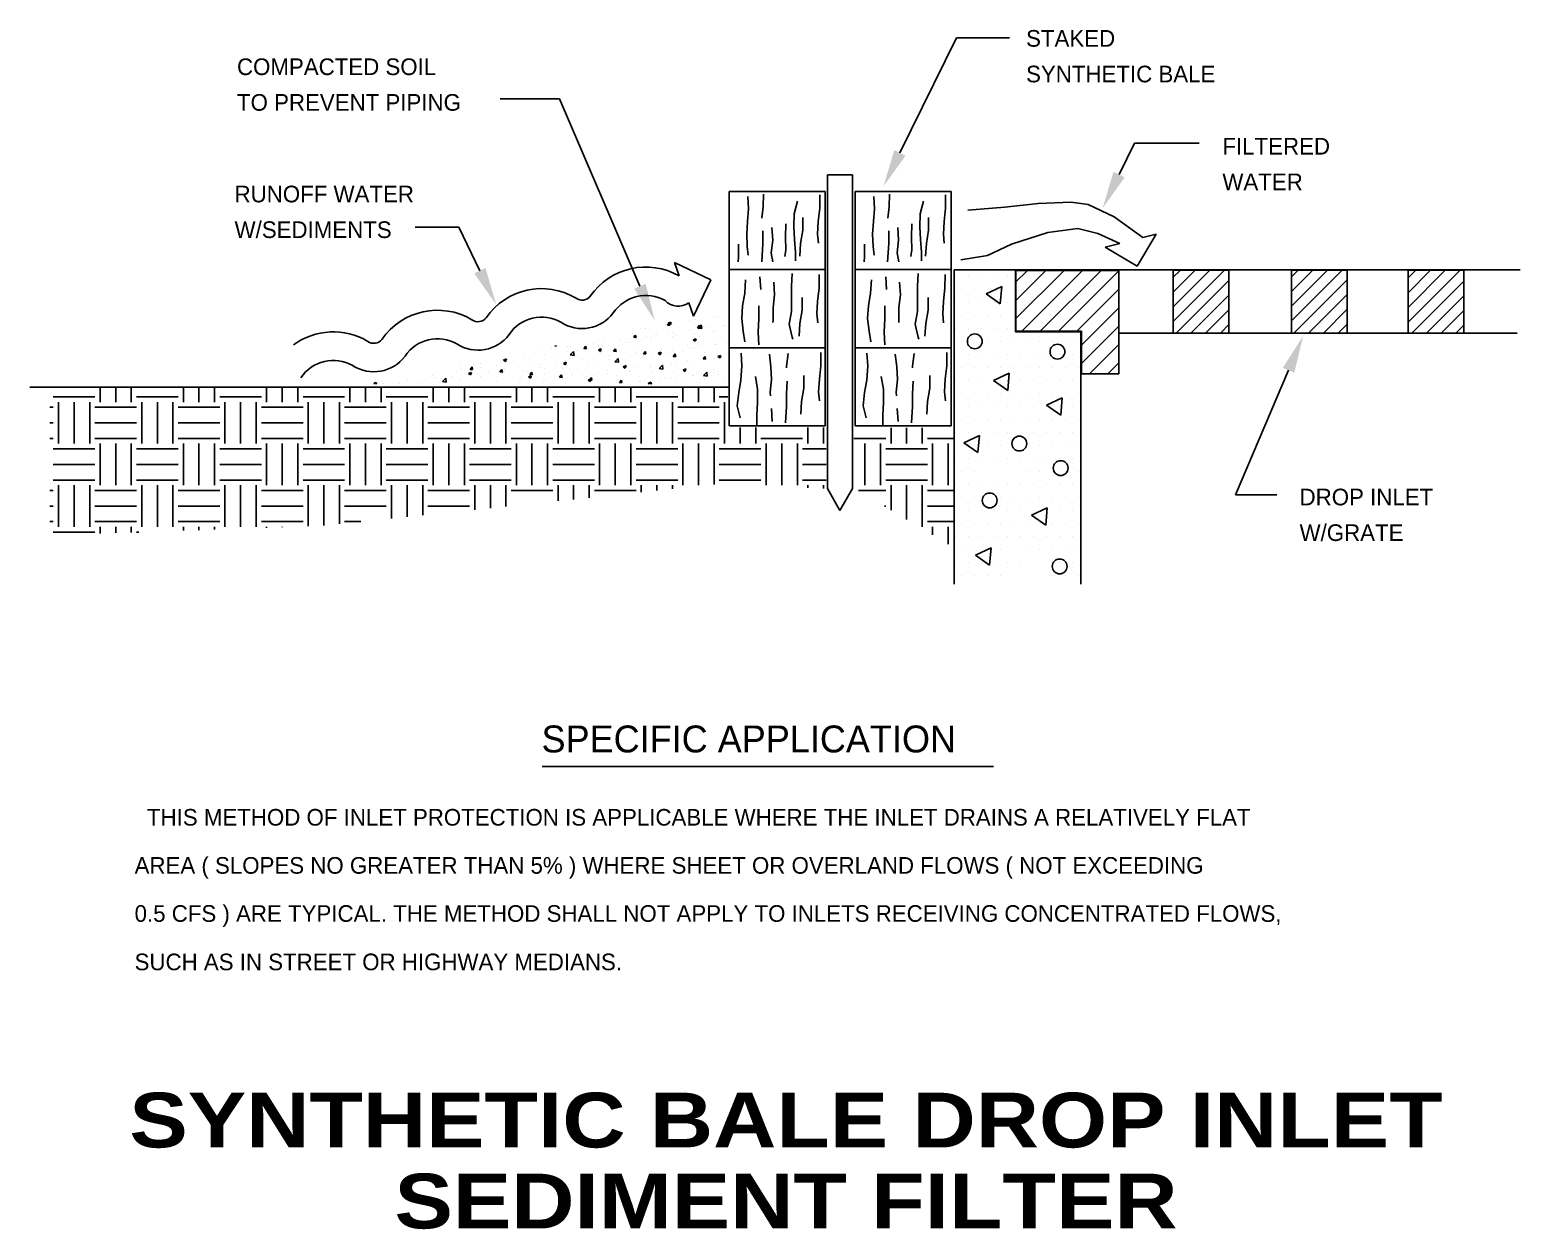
# Paper-space layout 'ESC' of a CAD drawing. Header units: feet, sheet in inches. Extents: x -1.2 to 33.8, y 0.1 to 22.9.
# Drawn here: x 13.531 to 18.43, y 8.695 to 12.639 of the extents above; entities that cross this region are included whole.
import ezdxf
from ezdxf.enums import TextEntityAlignment as Align

# ---------------------------------------------------------------- set-up
doc = ezdxf.new("R2010")
doc.units = ezdxf.units.FT
doc.header["$MEASUREMENT"] = 0
doc.layers.add('TBLK', color=7, linetype='Continuous')
doc.styles.add('LEROY', font='leroy.shx')
doc.styles.add('ROMAND', font='ariblk.ttf')

# ---------------------------------------------------------------- blocks, each defined once
blk = doc.blocks.new('ESC DET')
at = {"layer": 'TBLK'}
for p, q in [((18.0435, 12.7428), (18.2293, 13.1212)), ((18.2293, 13.1212), (18.4037, 13.1212)), ((16.925, 12.9204), (16.7292, 12.9204)), ((17.1892, 12.3045), (16.925, 12.9204)), ((18.7641, 12.6717), (18.815, 12.7752)), ((18.815, 12.7752), (19.0276, 12.7752)), ((17.8054, 12.6708), (17.8875, 12.6708)), ((17.8054, 11.6396), (17.8054, 12.6708)), ((17.8875, 12.6708), (17.8875, 11.6396)), ((17.7981, 12.6156), (17.4825, 12.6156)), ((17.4825, 12.6156), (17.4825, 11.8459)), ((17.5442, 12.6001), (17.5461, 12.5586)), ((17.5949, 12.6075), (17.5941, 12.5661)), ((17.7801, 12.6054), (17.7799, 12.5612)), ((17.7981, 11.8459), (17.7981, 12.6156)), ((18.2119, 12.6156), (17.8964, 12.6156)), ((17.8964, 12.6156), (17.8964, 11.8459)), ((17.958, 12.6001), (17.96, 12.5586)), ((18.0088, 12.6075), (18.0079, 12.5661)), ((18.1939, 12.6054), (18.1938, 12.5612)), ((18.2119, 11.8459), (18.2119, 12.6156)), ((17.5461, 12.5586), (17.5423, 12.5174)), ((17.5941, 12.5661), (17.5902, 12.5279)), ((17.6961, 12.5424), (17.695, 12.4997)), ((17.7074, 12.5846), (17.6961, 12.5424)), ((17.7799, 12.5612), (17.7749, 12.5173)), ((17.96, 12.5586), (17.9562, 12.5174)), ((18.0079, 12.5661), (18.0041, 12.5279)), ((18.1099, 12.5424), (18.1088, 12.4997)), ((18.1212, 12.5846), (18.1099, 12.5424)), ((18.1938, 12.5612), (18.1887, 12.5173)), ((18.2673, 12.5541), (18.3881, 12.5643)), ((18.3881, 12.5643), (18.4978, 12.5761)), ((18.4978, 12.5761), (18.6066, 12.5812)), ((18.6066, 12.5812), (18.6623, 12.5731)), ((18.6623, 12.5731), (18.7474, 12.5329)), ((16.5939, 12.4992), (16.4504, 12.4992)), ((16.6629, 12.3556), (16.5939, 12.4992)), ((17.5423, 12.5174), (17.5399, 12.4762)), ((17.6229, 12.4975), (17.6254, 12.4557)), ((17.6691, 12.5099), (17.6679, 12.4657)), ((17.695, 12.4997), (17.697, 12.4581)), ((17.7242, 12.5301), (17.7242, 12.4884)), ((17.7749, 12.5173), (17.7724, 12.4758)), ((17.9562, 12.5174), (17.9537, 12.4762)), ((18.0368, 12.4975), (18.0392, 12.4557)), ((18.083, 12.5099), (18.0818, 12.4657)), ((18.1088, 12.4997), (18.1108, 12.4581)), ((18.138, 12.5301), (18.138, 12.4884)), ((18.1887, 12.5173), (18.1863, 12.4758)), ((18.6281, 12.4947), (18.5295, 12.4813)), ((18.6939, 12.4782), (18.6281, 12.4947)), ((18.7474, 12.5329), (18.8421, 12.4644)), ((17.5399, 12.4762), (17.5419, 12.4347)), ((17.5928, 12.4453), (17.5892, 12.3842)), ((17.5928, 12.4871), (17.5928, 12.4453)), ((17.6254, 12.4557), (17.6205, 12.4143)), ((17.6679, 12.4657), (17.6685, 12.4243)), ((17.697, 12.4581), (17.7005, 12.4165)), ((17.7167, 12.4447), (17.7142, 12.4031)), ((17.7242, 12.4884), (17.7167, 12.4447)), ((17.7724, 12.4758), (17.7756, 12.4462)), ((17.9537, 12.4762), (17.9557, 12.4347)), ((18.0067, 12.4453), (18.0031, 12.3842)), ((18.0067, 12.4871), (18.0067, 12.4453)), ((18.0392, 12.4557), (18.0343, 12.4143)), ((18.0818, 12.4657), (18.0824, 12.4243)), ((18.1108, 12.4581), (18.1144, 12.4165)), ((18.1305, 12.4447), (18.1281, 12.4031)), ((18.138, 12.4884), (18.1305, 12.4447)), ((18.1863, 12.4758), (18.1895, 12.4462)), ((18.5295, 12.4813), (18.4103, 12.4431)), ((18.7669, 12.4453), (18.6939, 12.4782)), ((18.7184, 12.4329), (18.7669, 12.4453)), ((18.8855, 12.4754), (18.8231, 12.3706)), ((18.8421, 12.4644), (18.8855, 12.4754)), ((17.5132, 12.401), (17.5123, 12.3848)), ((17.5128, 12.4424), (17.5132, 12.401)), ((17.5419, 12.4347), (17.5446, 12.4064)), ((17.6205, 12.4143), (17.6261, 12.3845)), ((17.6685, 12.4243), (17.6656, 12.4024)), ((17.7005, 12.4165), (17.7003, 12.3885)), ((17.9271, 12.401), (17.9261, 12.3848)), ((17.9267, 12.4424), (17.9271, 12.401)), ((17.9557, 12.4347), (17.9584, 12.4064)), ((18.0343, 12.4143), (18.04, 12.3845)), ((18.0824, 12.4243), (18.0795, 12.4024)), ((18.1144, 12.4165), (18.1141, 12.3885)), ((18.331, 12.406), (18.2435, 12.391)), ((18.4103, 12.4431), (18.331, 12.406)), ((18.8231, 12.3706), (18.7184, 12.4329)), ((17.3028, 12.3824), (17.3183, 12.3382)), ((17.4221, 12.3251), (17.3028, 12.3824)), ((17.7981, 12.359), (17.4825, 12.359)), ((17.6895, 12.3463), (17.6871, 12.3046)), ((18.2119, 12.359), (17.8964, 12.359)), ((18.1034, 12.3463), (18.1009, 12.3046)), ((18.2214, 12.3579), (20.0825, 12.3579)), ((18.2214, 11.3253), (18.2214, 12.3579)), ((18.4229, 12.3167), (18.4628, 12.3566)), ((18.4233, 12.1542), (18.4233, 12.3579)), ((18.4234, 12.2568), (18.5232, 12.3566)), ((18.424, 12.1968), (18.5837, 12.3566)), ((18.4244, 12.1562), (18.4244, 12.3566)), ((18.4244, 12.3566), (18.7635, 12.3566)), ((18.4438, 12.1562), (18.6442, 12.3566)), ((18.5042, 12.1562), (18.7047, 12.3566)), ((18.5647, 12.1562), (18.7635, 12.355)), ((18.7635, 12.3566), (18.7635, 12.0166)), ((18.9419, 12.3339), (18.9655, 12.3575)), ((18.9419, 12.2855), (19.0139, 12.3575)), ((18.9419, 12.2371), (19.0623, 12.3575)), ((18.9419, 12.1887), (19.1106, 12.3575)), ((18.9419, 12.3575), (19.1253, 12.3575)), ((18.9419, 12.1502), (18.9419, 12.3575)), ((19.1253, 12.3575), (19.1253, 12.1502)), ((19.3306, 12.3355), (19.3525, 12.3575)), ((19.3306, 12.2872), (19.4009, 12.3575)), ((19.3306, 12.2388), (19.4493, 12.3575)), ((19.3306, 12.1904), (19.4977, 12.3575)), ((19.3306, 12.3575), (19.514, 12.3575)), ((19.3306, 12.1502), (19.3306, 12.3575)), ((19.514, 12.3575), (19.514, 12.1502)), ((19.7138, 12.1866), (19.8847, 12.3575)), ((19.7138, 12.2349), (19.8363, 12.3575)), ((19.7138, 12.2833), (19.7879, 12.3575)), ((19.7138, 12.3317), (19.7395, 12.3575)), ((19.7138, 12.3575), (19.8972, 12.3575)), ((19.7138, 12.1502), (19.7138, 12.3575)), ((19.8972, 12.3575), (19.8972, 12.1502)), ((17.3648, 12.2058), (17.4221, 12.3251)), ((17.536, 12.3258), (17.5334, 12.2817)), ((17.5835, 12.3351), (17.586, 12.2933)), ((17.6288, 12.3178), (17.6313, 12.276)), ((17.6871, 12.3046), (17.6871, 12.2212)), ((17.7778, 12.2987), (17.7728, 12.2548)), ((17.778, 12.3429), (17.7778, 12.2987)), ((17.9499, 12.3258), (17.9473, 12.2817)), ((17.9973, 12.3351), (17.9998, 12.2933)), ((18.0427, 12.3178), (18.0451, 12.276)), ((18.1009, 12.3046), (18.1009, 12.2212)), ((18.1917, 12.2987), (18.1866, 12.2548)), ((18.1918, 12.3429), (18.1917, 12.2987)), ((18.2251, 12.3374), (18.2251, 12.3374)), ((18.2679, 12.3374), (18.2679, 12.3374)), ((18.3106, 12.3374), (18.3106, 12.3374)), ((18.3783, 12.3033), (18.3267, 12.2791)), ((18.3534, 12.3374), (18.3534, 12.3374)), ((18.3734, 12.2465), (18.3783, 12.3033)), ((18.3962, 12.3374), (18.3962, 12.3374)), ((18.9517, 12.1502), (19.1253, 12.3237)), ((19.3388, 12.1502), (19.514, 12.3254)), ((19.7258, 12.1502), (19.8972, 12.3216)), ((17.3493, 12.2499), (17.3648, 12.2058)), ((17.5334, 12.2817), (17.5261, 12.2405)), ((17.6313, 12.276), (17.6264, 12.2346)), ((17.7221, 12.2676), (17.7221, 12.2259)), ((17.7728, 12.2548), (17.7703, 12.2133)), ((17.9473, 12.2817), (17.9399, 12.2405)), ((18.0451, 12.276), (18.0402, 12.2346)), ((18.1359, 12.2676), (18.1359, 12.2259)), ((18.1866, 12.2548), (18.1842, 12.2133)), ((18.2251, 12.2519), (18.2251, 12.2519)), ((18.2465, 12.2947), (18.2465, 12.2947)), ((18.2679, 12.2519), (18.2679, 12.2519)), ((18.2893, 12.2947), (18.2893, 12.2947)), ((18.3106, 12.2519), (18.3106, 12.2519)), ((18.3267, 12.2791), (18.3734, 12.2465)), ((18.332, 12.2947), (18.332, 12.2947)), ((18.3534, 12.2519), (18.3534, 12.2519)), ((18.3748, 12.2947), (18.3748, 12.2947)), ((18.3962, 12.2519), (18.3962, 12.2519)), ((18.4175, 12.2947), (18.4175, 12.2947)), ((18.6252, 12.1562), (18.7635, 12.2945)), ((19.0001, 12.1502), (19.1253, 12.2754)), ((19.3871, 12.1502), (19.514, 12.277)), ((19.7742, 12.1502), (19.8972, 12.2732)), ((17.431, 12.2054), (17.431, 12.2054)), ((17.4406, 12.2031), (17.4406, 12.2031)), ((17.5261, 12.2405), (17.5237, 12.1989)), ((17.5237, 12.1989), (17.5286, 12.1568)), ((17.5802, 12.2398), (17.5802, 12.1979)), ((17.6264, 12.2346), (17.6264, 12.1929)), ((17.6871, 12.2212), (17.6797, 12.1798)), ((17.7221, 12.2259), (17.7146, 12.1822)), ((17.7703, 12.2133), (17.7735, 12.1837)), ((17.9399, 12.2405), (17.9375, 12.1989)), ((17.9375, 12.1989), (17.9424, 12.1568)), ((17.994, 12.2398), (17.994, 12.1979)), ((18.0402, 12.2346), (18.0402, 12.1929)), ((18.1009, 12.2212), (18.0936, 12.1798)), ((18.1359, 12.2259), (18.1284, 12.1822)), ((18.1842, 12.2133), (18.1873, 12.1837)), ((18.2465, 12.2091), (18.2465, 12.2091)), ((18.2893, 12.2091), (18.2893, 12.2091)), ((18.332, 12.2091), (18.332, 12.2091)), ((18.3748, 12.2091), (18.3748, 12.2091)), ((18.4175, 12.2091), (18.4175, 12.2091)), ((18.64, 12.1105), (18.7635, 12.234)), ((19.0485, 12.1502), (19.1253, 12.227)), ((19.4355, 12.1502), (19.514, 12.2286)), ((19.8225, 12.1502), (19.8972, 12.2248)), ((17.1643, 12.1497), (17.1643, 12.1497)), ((17.1916, 12.1644), (17.1916, 12.1644)), ((17.2085, 12.165), (17.2085, 12.165)), ((17.2714, 12.1781), (17.2714, 12.1781)), ((17.2796, 12.1768), (17.2862, 12.1847)), ((17.2796, 12.1768), (17.2878, 12.1761)), ((17.2815, 12.1619), (17.2815, 12.1619)), ((17.2822, 12.1832), (17.2898, 12.1862)), ((17.2822, 12.1832), (17.289, 12.1786)), ((17.2878, 12.1761), (17.2862, 12.1847)), ((17.289, 12.1786), (17.2917, 12.1865)), ((17.2962, 12.1517), (17.2962, 12.1517)), ((17.2993, 12.1832), (17.2993, 12.1832)), ((17.3512, 12.1917), (17.3512, 12.1917)), ((17.3546, 12.1588), (17.3546, 12.1588)), ((17.3704, 12.1935), (17.3704, 12.1935)), ((17.3778, 12.1682), (17.3844, 12.1761)), ((17.3778, 12.1682), (17.386, 12.1675)), ((17.3802, 12.167), (17.3908, 12.1781)), ((17.3802, 12.167), (17.3924, 12.1651)), ((17.3826, 12.1631), (17.3826, 12.1631)), ((17.3839, 12.1617), (17.3839, 12.1617)), ((17.386, 12.1675), (17.3844, 12.1761)), ((17.3924, 12.1651), (17.3908, 12.1781)), ((17.4169, 12.1676), (17.4169, 12.1676)), ((17.4276, 12.1557), (17.4276, 12.1557)), ((17.439, 12.1575), (17.439, 12.1575)), ((17.4637, 12.1754), (17.4637, 12.1754)), ((17.4687, 12.1745), (17.4687, 12.1745)), ((17.5286, 12.1568), (17.5339, 12.1221)), ((17.5802, 12.1979), (17.5776, 12.1539)), ((17.5776, 12.1539), (17.58, 12.1121)), ((17.6264, 12.1929), (17.626, 12.1855)), ((17.6797, 12.1798), (17.6896, 12.1375)), ((17.7146, 12.1822), (17.7121, 12.1406)), ((17.9424, 12.1568), (17.9477, 12.1221)), ((17.994, 12.1979), (17.9914, 12.1539)), ((17.9914, 12.1539), (17.9939, 12.1121)), ((18.0402, 12.1929), (18.0398, 12.1855)), ((18.0936, 12.1798), (18.1034, 12.1375)), ((18.1284, 12.1822), (18.126, 12.1406)), ((18.2251, 12.1664), (18.2251, 12.1664)), ((18.2679, 12.1664), (18.2679, 12.1664)), ((18.3106, 12.1664), (18.3106, 12.1664)), ((18.3534, 12.1664), (18.3534, 12.1664)), ((18.3962, 12.1664), (18.3962, 12.1664)), ((18.4233, 12.1542), (18.6386, 12.1542)), ((18.64, 12.1562), (18.4244, 12.1562)), ((18.6386, 12.1542), (18.6386, 11.3253)), ((18.64, 12.05), (18.7635, 12.1735)), ((18.64, 12.0166), (18.64, 12.1562)), ((18.7636, 12.15), (20.0728, 12.15)), ((19.1253, 12.1502), (18.9419, 12.1502)), ((19.0969, 12.1502), (19.1253, 12.1786)), ((19.514, 12.1502), (19.3306, 12.1502)), ((19.4839, 12.1502), (19.514, 12.1802)), ((19.8972, 12.1502), (19.7138, 12.1502)), ((19.8709, 12.1502), (19.8972, 12.1764)), ((16.909, 12.108), (16.9142, 12.1075)), ((16.9142, 12.1075), (16.914, 12.109)), ((16.9512, 12.1063), (16.9512, 12.1063)), ((16.9621, 12.1047), (16.9621, 12.1047)), ((17.0042, 12.0997), (17.0108, 12.1075)), ((17.0124, 12.099), (17.0108, 12.1075)), ((17.0352, 12.1016), (17.0352, 12.1016)), ((17.0377, 12.1177), (17.0377, 12.1177)), ((17.0648, 12.1069), (17.0648, 12.1069)), ((17.0719, 12.1222), (17.0719, 12.1222)), ((17.0872, 12.109), (17.0872, 12.109)), ((17.1237, 12.129), (17.1237, 12.129)), ((17.1446, 12.1206), (17.1446, 12.1206)), ((17.1583, 12.1193), (17.1583, 12.1193)), ((17.1673, 12.1391), (17.1768, 12.1428)), ((17.1673, 12.1391), (17.1741, 12.1345)), ((17.1741, 12.1345), (17.1768, 12.1428)), ((17.2102, 12.1404), (17.2102, 12.1404)), ((17.2244, 12.1343), (17.2244, 12.1343)), ((17.2285, 12.1289), (17.2285, 12.1289)), ((17.2373, 12.1466), (17.2373, 12.1466)), ((17.2444, 12.1449), (17.2444, 12.1449)), ((17.2976, 12.1377), (17.2976, 12.1377)), ((17.3041, 12.148), (17.3041, 12.148)), ((17.3104, 12.1435), (17.3104, 12.1435)), ((17.3467, 12.1092), (17.3467, 12.1092)), ((17.3639, 12.1281), (17.3735, 12.1318)), ((17.3639, 12.1281), (17.3707, 12.1236)), ((17.367, 12.1024), (17.367, 12.1024)), ((17.3687, 12.1479), (17.3687, 12.1479)), ((17.3707, 12.1236), (17.3735, 12.1318)), ((17.3809, 12.1137), (17.3809, 12.1137)), ((17.3834, 12.1404), (17.3834, 12.1404)), ((17.4327, 12.1205), (17.4327, 12.1205)), ((17.4362, 12.1138), (17.4362, 12.1138)), ((17.4373, 12.112), (17.4373, 12.112)), ((17.4564, 12.1374), (17.4564, 12.1374)), ((17.7981, 12.1024), (17.4825, 12.1024)), ((17.6896, 12.1375), (17.6916, 12.1301)), ((18.2119, 12.1024), (17.8964, 12.1024)), ((18.1034, 12.1375), (18.1054, 12.1301)), ((18.2465, 12.1236), (18.2465, 12.1236)), ((18.2893, 12.1236), (18.2893, 12.1236)), ((18.332, 12.1236), (18.332, 12.1236)), ((18.3748, 12.1236), (18.3748, 12.1236)), ((18.4175, 12.1236), (18.4175, 12.1236)), ((18.4603, 12.1236), (18.4603, 12.1236)), ((18.5031, 12.1236), (18.5031, 12.1236)), ((18.5458, 12.1236), (18.5458, 12.1236)), ((18.5886, 12.1236), (18.5886, 12.1236)), ((18.6313, 12.1236), (18.6313, 12.1236)), ((18.667, 12.0166), (18.7635, 12.1131)), ((16.6663, 12.0517), (16.6663, 12.0517)), ((16.7374, 12.062), (16.7374, 12.062)), ((16.7407, 12.0618), (16.7503, 12.0655)), ((16.7407, 12.0618), (16.7475, 12.0572)), ((16.7456, 12.0521), (16.7456, 12.0521)), ((16.7475, 12.0572), (16.7503, 12.0655)), ((16.8076, 12.0716), (16.8076, 12.0716)), ((16.8254, 12.0658), (16.8254, 12.0658)), ((16.8652, 12.095), (16.8652, 12.095)), ((16.8768, 12.0803), (16.8768, 12.0803)), ((16.8994, 12.0995), (16.8994, 12.0995)), ((16.9052, 12.0795), (16.9052, 12.0795)), ((16.9152, 12.0524), (16.9152, 12.0524)), ((16.9373, 12.0508), (16.9469, 12.0545)), ((16.9441, 12.0462), (16.9469, 12.0545)), ((16.9478, 12.0906), (16.9478, 12.0906)), ((16.9602, 12.079), (16.9709, 12.0901)), ((16.9602, 12.079), (16.9724, 12.0771)), ((16.9724, 12.0771), (16.9709, 12.0901)), ((16.985, 12.0932), (16.985, 12.0932)), ((17.0017, 12.0637), (17.0017, 12.0637)), ((17.0042, 12.0997), (17.0124, 12.099)), ((17.0164, 12.0547), (17.0164, 12.0547)), ((17.0181, 12.1002), (17.0181, 12.1002)), ((17.0359, 12.0682), (17.0359, 12.0682)), ((17.0523, 12.095), (17.0619, 12.0987)), ((17.0523, 12.095), (17.0591, 12.0904)), ((17.0591, 12.0904), (17.0619, 12.0987)), ((17.0855, 12.0635), (17.0855, 12.0635)), ((17.0877, 12.0751), (17.0877, 12.0751)), ((17.1023, 12.0911), (17.1089, 12.0989)), ((17.1023, 12.0911), (17.1105, 12.0904)), ((17.1063, 12.0563), (17.1169, 12.0674)), ((17.1063, 12.0563), (17.1184, 12.0544)), ((17.1082, 12.0985), (17.1082, 12.0985)), ((17.1105, 12.0904), (17.1089, 12.0989)), ((17.1184, 12.0544), (17.1169, 12.0674)), ((17.117, 12.059), (17.117, 12.059)), ((17.1566, 12.0737), (17.1566, 12.0737)), ((17.1742, 12.0864), (17.1742, 12.0864)), ((17.1812, 12.0954), (17.1812, 12.0954)), ((17.1968, 12.0727), (17.1968, 12.0727)), ((17.2005, 12.0825), (17.2071, 12.0904)), ((17.2005, 12.0825), (17.2087, 12.0818)), ((17.2087, 12.0818), (17.2071, 12.0904)), ((17.2084, 12.091), (17.2084, 12.091)), ((17.2269, 12.0833), (17.2269, 12.0833)), ((17.2489, 12.084), (17.2585, 12.0877)), ((17.2489, 12.084), (17.2557, 12.0794)), ((17.2543, 12.0924), (17.2543, 12.0924)), ((17.2557, 12.0794), (17.2585, 12.0877)), ((17.2602, 12.0978), (17.2602, 12.0978)), ((17.2766, 12.0864), (17.2766, 12.0864)), ((17.296, 12.0921), (17.296, 12.0921)), ((17.2986, 12.0739), (17.3052, 12.0818)), ((17.2986, 12.0739), (17.3068, 12.0732)), ((17.3068, 12.0732), (17.3052, 12.0818)), ((17.3107, 12.0552), (17.3107, 12.0552)), ((17.3273, 12.0893), (17.3273, 12.0893)), ((17.3449, 12.0597), (17.3449, 12.0597)), ((17.3564, 12.1001), (17.3564, 12.1001)), ((17.3654, 12.0568), (17.3654, 12.0568)), ((17.3967, 12.0665), (17.3967, 12.0665)), ((17.3968, 12.0653), (17.4034, 12.0732)), ((17.3968, 12.0653), (17.405, 12.0646)), ((17.4004, 12.0862), (17.4004, 12.0862)), ((17.405, 12.0646), (17.4034, 12.0732)), ((17.4356, 12.0664), (17.4356, 12.0664)), ((17.4456, 12.0731), (17.4552, 12.0767)), ((17.4456, 12.0731), (17.4524, 12.0685)), ((17.4524, 12.0685), (17.4552, 12.0767)), ((17.4734, 12.0831), (17.4734, 12.0831)), ((17.5214, 12.0846), (17.5238, 12.0426)), ((17.6144, 12.0815), (17.6194, 12.0395)), ((17.676, 12.0828), (17.6711, 12.0414)), ((17.784, 12.0865), (17.7839, 12.0423)), ((17.9352, 12.0846), (17.9376, 12.0426)), ((18.0283, 12.0815), (18.0332, 12.0395)), ((18.0899, 12.0828), (18.085, 12.0414)), ((18.1979, 12.0865), (18.1977, 12.0423)), ((18.2251, 12.0809), (18.2251, 12.0809)), ((18.2679, 12.0809), (18.2679, 12.0809)), ((18.3106, 12.0809), (18.3106, 12.0809)), ((18.3534, 12.0809), (18.3534, 12.0809)), ((18.3962, 12.0809), (18.3962, 12.0809)), ((18.4389, 12.0809), (18.4389, 12.0809)), ((18.4817, 12.0809), (18.4817, 12.0809)), ((18.5244, 12.0809), (18.5244, 12.0809)), ((18.5672, 12.0809), (18.5672, 12.0809)), ((18.61, 12.0809), (18.61, 12.0809)), ((18.7275, 12.0166), (18.7635, 12.0526)), ((16.5062, 12.011), (16.5062, 12.011)), ((16.5703, 12.0069), (16.5703, 12.0069)), ((16.586, 12.0247), (16.586, 12.0247)), ((16.5972, 12.0429), (16.5972, 12.0429)), ((16.5991, 12.0318), (16.5991, 12.0318)), ((16.6257, 12.0177), (16.6353, 12.0213)), ((16.6257, 12.0177), (16.6325, 12.0131)), ((16.6306, 12.0311), (16.6372, 12.039)), ((16.6306, 12.0311), (16.6388, 12.0304)), ((16.6325, 12.0131), (16.6353, 12.0213)), ((16.6388, 12.0304), (16.6372, 12.039)), ((16.6433, 12.0471), (16.6433, 12.0471)), ((16.6567, 12.0183), (16.6567, 12.0183)), ((16.6647, 12.0061), (16.6647, 12.0061)), ((16.6658, 12.0384), (16.6658, 12.0384)), ((16.6721, 12.0287), (16.6721, 12.0287)), ((16.6909, 12.0228), (16.6909, 12.0228)), ((16.7163, 12.044), (16.7163, 12.044)), ((16.7287, 12.0225), (16.7353, 12.0304)), ((16.7287, 12.0225), (16.7369, 12.0218)), ((16.7369, 12.0218), (16.7353, 12.0304)), ((16.7357, 12.0164), (16.7357, 12.0164)), ((16.7428, 12.0296), (16.7428, 12.0296)), ((16.7452, 12.0257), (16.7452, 12.0257)), ((16.7894, 12.041), (16.7894, 12.041)), ((16.7978, 12.0042), (16.7978, 12.0042)), ((16.806, 12.026), (16.806, 12.026)), ((16.8182, 12.0226), (16.8182, 12.0226)), ((16.8224, 12.0067), (16.8319, 12.0104)), ((16.8224, 12.0067), (16.8292, 12.0021)), ((16.8269, 12.0139), (16.8335, 12.0218)), ((16.8269, 12.0139), (16.8351, 12.0132)), ((16.8292, 12.041), (16.8292, 12.041)), ((16.8292, 12.0021), (16.8319, 12.0104)), ((16.8351, 12.0132), (16.8335, 12.0218)), ((16.8624, 12.0379), (16.8624, 12.0379)), ((16.8634, 12.0455), (16.8634, 12.0455)), ((16.8751, 12.0348), (16.8751, 12.0348)), ((16.8776, 12.0179), (16.8776, 12.0179)), ((16.8913, 12.0195), (16.8913, 12.0195)), ((16.925, 12.0053), (16.9316, 12.0132)), ((16.925, 12.0053), (16.9332, 12.0046)), ((16.9332, 12.0046), (16.9316, 12.0132)), ((16.9355, 12.0348), (16.9355, 12.0348)), ((16.9373, 12.0508), (16.9441, 12.0463)), ((16.9462, 12.0451), (16.9462, 12.0451)), ((16.9574, 12.0316), (16.9574, 12.0316)), ((16.9643, 12.0164), (16.9643, 12.0164)), ((16.9657, 12.0098), (16.9657, 12.0098)), ((16.9999, 12.0143), (16.9999, 12.0143)), ((17.0085, 12.0317), (17.0085, 12.0317)), ((17.0148, 12.0091), (17.0148, 12.0091)), ((17.0232, 11.9967), (17.0298, 12.0046)), ((17.0314, 11.996), (17.0298, 12.0046)), ((17.0372, 12.0453), (17.0372, 12.0453)), ((17.0374, 12.0133), (17.0374, 12.0133)), ((17.0517, 12.0211), (17.0517, 12.0211)), ((17.0816, 12.0286), (17.0816, 12.0286)), ((17.0839, 12.0179), (17.0839, 12.0179)), ((17.1104, 12.0102), (17.1104, 12.0102)), ((17.134, 12.0399), (17.1435, 12.0436)), ((17.134, 12.0399), (17.1408, 12.0353)), ((17.1382, 12.0325), (17.1382, 12.0325)), ((17.1408, 12.0353), (17.1436, 12.0436)), ((17.1546, 12.0255), (17.1546, 12.0255)), ((17.1549, 12.0282), (17.1549, 12.0282)), ((17.1724, 12.037), (17.1724, 12.037)), ((17.1834, 12.0071), (17.1834, 12.0071)), ((17.2242, 12.0438), (17.2242, 12.0438)), ((17.2252, 12.0378), (17.2252, 12.0378)), ((17.2276, 12.0224), (17.2276, 12.0224)), ((17.2523, 12.0337), (17.263, 12.0448)), ((17.2523, 12.0337), (17.2645, 12.0318)), ((17.2565, 12.0041), (17.2565, 12.0041)), ((17.2645, 12.0318), (17.263, 12.0448)), ((17.271, 12.0048), (17.271, 12.0048)), ((17.2943, 12.0466), (17.2943, 12.0466)), ((17.3007, 12.0194), (17.3007, 12.0194)), ((17.3089, 12.0057), (17.3089, 12.0057)), ((17.3306, 12.0289), (17.3402, 12.0326)), ((17.3306, 12.0289), (17.3374, 12.0243)), ((17.3374, 12.0243), (17.3402, 12.0326)), ((17.3508, 12.0185), (17.3508, 12.0185)), ((17.3607, 12.0125), (17.3607, 12.0125)), ((17.3637, 12.0113), (17.3637, 12.0113)), ((17.3737, 12.0163), (17.3737, 12.0163)), ((17.3983, 12.011), (17.409, 12.0221)), ((17.3983, 12.011), (17.4105, 12.0091)), ((17.4105, 12.0091), (17.409, 12.0221)), ((17.4306, 12.0322), (17.4306, 12.0322)), ((17.434, 12.0209), (17.434, 12.0209)), ((17.4468, 12.0132), (17.4468, 12.0132)), ((17.4472, 12.0239), (17.4472, 12.0239)), ((17.5238, 12.0426), (17.5211, 11.9961)), ((17.5685, 12.0081), (17.5759, 11.966)), ((17.6194, 12.0395), (17.6218, 11.9977)), ((17.6711, 12.0414), (17.6708, 12.0365)), ((17.7281, 12.0112), (17.7281, 11.9696)), ((17.7839, 12.0423), (17.7788, 11.9985)), ((17.9376, 12.0426), (17.9349, 11.9961)), ((17.9823, 12.0081), (17.9897, 11.966)), ((18.0332, 12.0395), (18.0357, 11.9977)), ((18.085, 12.0414), (18.0847, 12.0365)), ((18.142, 12.0112), (18.142, 11.9696)), ((18.1977, 12.0423), (18.1927, 11.9985)), ((18.2465, 12.0381), (18.2465, 12.0381)), ((18.2893, 12.0381), (18.2893, 12.0381)), ((18.332, 12.0381), (18.332, 12.0381)), ((18.4026, 12.0183), (18.3511, 11.9941)), ((18.3748, 12.0381), (18.3748, 12.0381)), ((18.3978, 11.9616), (18.4026, 12.0183)), ((18.4175, 12.0381), (18.4175, 12.0381)), ((18.4603, 12.0381), (18.4603, 12.0381)), ((18.5031, 12.0381), (18.5031, 12.0381)), ((18.5458, 12.0381), (18.5458, 12.0381)), ((18.5886, 12.0381), (18.5886, 12.0381)), ((18.6313, 12.0381), (18.6313, 12.0381)), ((18.7635, 12.0166), (18.64, 12.0166)), ((19.3211, 12.0282), (19.1471, 11.6187)), ((17.4825, 11.9722), (15.1835, 11.9722)), ((15.4145, 11.9237), (15.4145, 11.9699)), ((15.4658, 11.9237), (15.4658, 11.9699)), ((15.5171, 11.9237), (15.5171, 11.9699)), ((15.6882, 11.9237), (15.6882, 11.97)), ((15.7395, 11.9237), (15.7395, 11.9701)), ((15.7908, 11.9237), (15.7908, 11.9701)), ((15.9618, 11.9237), (15.9618, 11.9702)), ((16.0131, 11.9237), (16.0131, 11.9702)), ((16.0645, 11.9237), (16.0645, 11.9703)), ((16.2355, 11.9237), (16.2355, 11.9704)), ((16.2868, 11.9237), (16.2868, 11.9704)), ((16.3141, 11.9845), (16.3221, 11.9876)), ((16.3141, 11.9845), (16.3168, 11.9827)), ((16.3218, 11.9827), (16.3236, 11.9879)), ((16.3381, 11.9237), (16.3381, 11.9704)), ((16.3466, 11.9836), (16.3466, 11.9836)), ((16.3969, 11.9868), (16.3969, 11.9868)), ((16.3978, 11.9842), (16.3978, 11.9842)), ((16.4264, 11.9973), (16.4264, 11.9973)), ((16.47, 11.9837), (16.47, 11.9837)), ((16.4842, 11.9956), (16.4842, 11.9956)), ((16.5092, 11.9237), (16.5092, 11.9705)), ((16.5184, 12.0001), (16.5184, 12.0001)), ((16.5253, 11.9878), (16.5253, 11.9878)), ((16.5403, 11.991), (16.5509, 12.0021)), ((16.5403, 11.991), (16.5524, 11.9891)), ((16.5524, 11.9891), (16.5509, 12.0021)), ((16.5605, 11.9237), (16.5605, 11.9706)), ((16.5955, 11.9974), (16.5955, 11.9974)), ((16.6118, 11.9237), (16.6118, 11.9706)), ((16.718, 11.9905), (16.718, 11.9905)), ((16.7828, 11.9237), (16.7828, 11.9707)), ((16.7932, 11.9871), (16.7932, 11.9871)), ((16.8274, 11.9916), (16.8274, 11.9916)), ((16.8341, 11.9237), (16.8341, 11.9707)), ((16.8734, 11.9892), (16.8734, 11.9892)), ((16.8793, 11.9984), (16.8793, 11.9984)), ((16.8855, 11.9237), (16.8855, 11.9708)), ((16.9445, 11.9995), (16.9445, 11.9995)), ((17.019, 11.9958), (17.0286, 11.9994)), ((17.019, 11.9958), (17.0258, 11.9912)), ((17.0232, 11.9967), (17.0314, 11.996)), ((17.0258, 11.9912), (17.0286, 11.9994)), ((17.0565, 11.9237), (17.0565, 11.9709)), ((17.1078, 11.9237), (17.1078, 11.9709)), ((17.1213, 11.9882), (17.1279, 11.996)), ((17.1213, 11.9882), (17.1295, 11.9874)), ((17.1295, 11.9874), (17.1279, 11.996)), ((17.1364, 11.983), (17.1364, 11.983)), ((17.1591, 11.9237), (17.1591, 11.9709)), ((17.1882, 11.9898), (17.1882, 11.9898)), ((17.1912, 11.9911), (17.1912, 11.9911)), ((17.2156, 11.9848), (17.2252, 11.9885)), ((17.2156, 11.9848), (17.2187, 11.9827)), ((17.2221, 11.9827), (17.2261, 11.9874)), ((17.2233, 11.9827), (17.2252, 11.9885)), ((17.2235, 11.9922), (17.2235, 11.9922)), ((17.2269, 11.9827), (17.2261, 11.9874)), ((17.2747, 12.0012), (17.2747, 12.0012)), ((17.2926, 12.001), (17.2926, 12.001)), ((17.3295, 12.001), (17.3295, 12.001)), ((17.3302, 11.9237), (17.3302, 11.971)), ((17.3815, 11.9237), (17.3815, 11.9711)), ((17.3835, 11.9884), (17.3835, 11.9884)), ((17.4026, 11.9979), (17.4026, 11.9979)), ((17.4328, 11.9237), (17.4328, 11.9711)), ((17.4633, 12.0021), (17.4633, 12.0021)), ((17.5137, 11.9549), (17.5087, 11.911)), ((17.5211, 11.9961), (17.5137, 11.9549)), ((17.5759, 11.966), (17.5757, 11.9218)), ((17.6218, 11.9977), (17.6169, 11.9563)), ((17.6169, 11.9563), (17.6186, 11.9439)), ((17.6731, 11.9922), (17.6707, 11.9506)), ((17.7281, 11.9696), (17.7206, 11.9258)), ((17.7788, 11.9985), (17.7764, 11.9569)), ((17.7764, 11.9569), (17.7796, 11.9273)), ((17.9276, 11.9549), (17.9225, 11.911)), ((17.9349, 11.9961), (17.9276, 11.9549)), ((17.9897, 11.966), (17.9896, 11.9218)), ((18.0357, 11.9977), (18.0308, 11.9563)), ((18.0308, 11.9563), (18.0325, 11.9439)), ((18.087, 11.9922), (18.0845, 11.9506)), ((18.142, 11.9696), (18.1345, 11.9258)), ((18.1927, 11.9985), (18.1902, 11.9569)), ((18.1902, 11.9569), (18.1934, 11.9273)), ((18.2251, 11.9953), (18.2251, 11.9953)), ((18.2679, 11.9953), (18.2679, 11.9953)), ((18.3106, 11.9953), (18.3106, 11.9953)), ((18.3511, 11.9941), (18.3978, 11.9616)), ((18.3534, 11.9953), (18.3534, 11.9953)), ((18.3962, 11.9953), (18.3962, 11.9953)), ((18.4389, 11.9953), (18.4389, 11.9953)), ((18.4817, 11.9953), (18.4817, 11.9953)), ((18.5244, 11.9953), (18.5244, 11.9953)), ((18.5672, 11.9953), (18.5672, 11.9953)), ((18.61, 11.9953), (18.61, 11.9953)), ((15.2488, 11.9066), (15.2606, 11.9066)), ((15.2606, 11.9408), (15.3974, 11.9408)), ((15.2777, 11.7868), (15.2777, 11.9237)), ((15.329, 11.7868), (15.329, 11.9237)), ((15.3803, 11.7868), (15.3803, 11.9237)), ((15.3974, 11.9066), (15.5342, 11.9066)), ((15.5342, 11.9408), (15.6711, 11.9408)), ((15.5513, 11.7868), (15.5513, 11.9237)), ((15.6027, 11.7868), (15.6027, 11.9237)), ((15.654, 11.7868), (15.654, 11.9237)), ((15.6711, 11.9066), (15.8079, 11.9066)), ((15.8079, 11.9408), (15.9447, 11.9408)), ((15.825, 11.7868), (15.825, 11.9237)), ((15.8763, 11.7868), (15.8763, 11.9237)), ((15.9276, 11.7868), (15.9276, 11.9237)), ((15.9447, 11.9066), (16.0816, 11.9066)), ((16.0816, 11.9408), (16.2184, 11.9408)), ((16.0987, 11.7868), (16.0987, 11.9237)), ((16.15, 11.7868), (16.15, 11.9237)), ((16.2013, 11.7868), (16.2013, 11.9237)), ((16.2184, 11.9066), (16.3552, 11.9066)), ((16.3552, 11.9408), (16.4921, 11.9408)), ((16.3723, 11.7868), (16.3723, 11.9237)), ((16.4236, 11.7868), (16.4236, 11.9237)), ((16.475, 11.7868), (16.475, 11.9237)), ((16.4921, 11.9066), (16.6289, 11.9066)), ((16.6289, 11.9408), (16.7657, 11.9408)), ((16.646, 11.7868), (16.646, 11.9237)), ((16.6973, 11.7868), (16.6973, 11.9237)), ((16.7486, 11.7868), (16.7486, 11.9237)), ((16.7657, 11.9066), (16.9026, 11.9066)), ((16.9026, 11.9408), (17.0394, 11.9408)), ((16.9197, 11.7868), (16.9197, 11.9237)), ((16.971, 11.7868), (16.971, 11.9237)), ((17.0223, 11.7868), (17.0223, 11.9237)), ((17.0394, 11.9066), (17.1762, 11.9066)), ((17.1762, 11.9408), (17.3131, 11.9408)), ((17.1933, 11.7868), (17.1933, 11.9237)), ((17.2446, 11.7868), (17.2446, 11.9237)), ((17.296, 11.7868), (17.296, 11.9237)), ((17.3131, 11.9066), (17.4499, 11.9066)), ((17.4499, 11.9408), (17.4782, 11.9408)), ((17.467, 11.7868), (17.467, 11.9237)), ((17.5087, 11.911), (17.5186, 11.8712)), ((17.5757, 11.9218), (17.5733, 11.8803)), ((17.6707, 11.9089), (17.6675, 11.855)), ((17.6707, 11.9506), (17.6707, 11.9089)), ((17.7206, 11.9258), (17.7182, 11.8843)), ((17.9225, 11.911), (17.9325, 11.8712)), ((17.9896, 11.9218), (17.9871, 11.8803)), ((18.0845, 11.9089), (18.0814, 11.855)), ((18.0845, 11.9506), (18.0845, 11.9089)), ((18.1345, 11.9258), (18.132, 11.8843)), ((18.2251, 11.9098), (18.2251, 11.9098)), ((18.2465, 11.9526), (18.2465, 11.9526)), ((18.2679, 11.9098), (18.2679, 11.9098)), ((18.2893, 11.9526), (18.2893, 11.9526)), ((18.3106, 11.9098), (18.3106, 11.9098)), ((18.332, 11.9526), (18.332, 11.9526)), ((18.3534, 11.9098), (18.3534, 11.9098)), ((18.3748, 11.9526), (18.3748, 11.9526)), ((18.3962, 11.9098), (18.3962, 11.9098)), ((18.4175, 11.9526), (18.4175, 11.9526)), ((18.4389, 11.9098), (18.4389, 11.9098)), ((18.4603, 11.9526), (18.4603, 11.9526)), ((18.4817, 11.9098), (18.4817, 11.9098)), ((18.5031, 11.9526), (18.5031, 11.9526)), ((18.5244, 11.9098), (18.5244, 11.9098)), ((18.5769, 11.9375), (18.5253, 11.9133)), ((18.5253, 11.9133), (18.572, 11.8807)), ((18.5458, 11.9526), (18.5458, 11.9526)), ((18.5672, 11.9098), (18.5672, 11.9098)), ((18.572, 11.8807), (18.5769, 11.9375)), ((18.5886, 11.9526), (18.5886, 11.9526)), ((18.61, 11.9098), (18.61, 11.9098)), ((18.6313, 11.9526), (18.6313, 11.9526)), ((17.5733, 11.8803), (17.5737, 11.8459)), ((17.6211, 11.9019), (17.6236, 11.8601)), ((17.9871, 11.8803), (17.9876, 11.8459)), ((18.0349, 11.9019), (18.0374, 11.8601)), ((18.2465, 11.8671), (18.2465, 11.8671)), ((18.2893, 11.8671), (18.2893, 11.8671)), ((18.332, 11.8671), (18.332, 11.8671)), ((18.3748, 11.8671), (18.3748, 11.8671)), ((18.4175, 11.8671), (18.4175, 11.8671)), ((18.4603, 11.8671), (18.4603, 11.8671)), ((18.5031, 11.8671), (18.5031, 11.8671)), ((18.5458, 11.8671), (18.5458, 11.8671)), ((18.5886, 11.8671), (18.5886, 11.8671)), ((18.6313, 11.8671), (18.6313, 11.8671)), ((15.2488, 11.8552), (15.2606, 11.8552)), ((15.3974, 11.8552), (15.5342, 11.8552)), ((15.6711, 11.8552), (15.8079, 11.8552)), ((15.9447, 11.8552), (16.0816, 11.8552)), ((16.2184, 11.8552), (16.3552, 11.8552)), ((16.4921, 11.8552), (16.6289, 11.8552)), ((16.7657, 11.8552), (16.9026, 11.8552)), ((17.0394, 11.8552), (17.1762, 11.8552)), ((17.3131, 11.8552), (17.4499, 11.8552)), ((17.4825, 11.8459), (17.7981, 11.8459)), ((17.5183, 11.7868), (17.5183, 11.8403)), ((17.5696, 11.7868), (17.5696, 11.8403)), ((17.7407, 11.7868), (17.7407, 11.8403)), ((17.792, 11.7868), (17.792, 11.8403)), ((17.8964, 11.8459), (18.2119, 11.8459)), ((18.0143, 11.7868), (18.0143, 11.839)), ((18.0656, 11.7868), (18.0656, 11.839)), ((18.1169, 11.7868), (18.1169, 11.839)), ((18.2251, 11.8243), (18.2251, 11.8243)), ((18.3051, 11.8141), (18.2535, 11.79)), ((18.2679, 11.8243), (18.2679, 11.8243)), ((18.3002, 11.7574), (18.3051, 11.8141)), ((18.3106, 11.8243), (18.3106, 11.8243)), ((18.3534, 11.8243), (18.3534, 11.8243)), ((18.3962, 11.8243), (18.3962, 11.8243)), ((18.4389, 11.8243), (18.4389, 11.8243)), ((18.4817, 11.8243), (18.4817, 11.8243)), ((18.5244, 11.8243), (18.5244, 11.8243)), ((18.5672, 11.8243), (18.5672, 11.8243)), ((18.61, 11.8243), (18.61, 11.8243)), ((15.2488, 11.8039), (15.2606, 11.8039)), ((15.2606, 11.7697), (15.3974, 11.7697)), ((15.3974, 11.8039), (15.5342, 11.8039)), ((15.4145, 11.65), (15.4145, 11.7868)), ((15.4658, 11.65), (15.4658, 11.7868)), ((15.5171, 11.65), (15.5171, 11.7868)), ((15.5342, 11.7697), (15.6711, 11.7697)), ((15.6711, 11.8039), (15.8079, 11.8039)), ((15.6882, 11.65), (15.6882, 11.7868)), ((15.7395, 11.65), (15.7395, 11.7868)), ((15.7908, 11.65), (15.7908, 11.7868)), ((15.8079, 11.7697), (15.9447, 11.7697)), ((15.9447, 11.8039), (16.0816, 11.8039)), ((15.9618, 11.65), (15.9618, 11.7868)), ((16.0131, 11.65), (16.0131, 11.7868)), ((16.0645, 11.65), (16.0645, 11.7868)), ((16.0816, 11.7697), (16.2184, 11.7697)), ((16.2184, 11.8039), (16.3552, 11.8039)), ((16.2355, 11.65), (16.2355, 11.7868)), ((16.2868, 11.65), (16.2868, 11.7868)), ((16.3381, 11.65), (16.3381, 11.7868)), ((16.3552, 11.7697), (16.4921, 11.7697)), ((16.4921, 11.8039), (16.6289, 11.8039)), ((16.5092, 11.65), (16.5092, 11.7868)), ((16.5605, 11.65), (16.5605, 11.7868)), ((16.6118, 11.65), (16.6118, 11.7868)), ((16.6289, 11.7697), (16.7657, 11.7697)), ((16.7657, 11.8039), (16.9026, 11.8039)), ((16.7828, 11.65), (16.7828, 11.7868)), ((16.8341, 11.65), (16.8341, 11.7868)), ((16.8855, 11.65), (16.8855, 11.7868)), ((16.9026, 11.7697), (17.0394, 11.7697)), ((17.0394, 11.8039), (17.1762, 11.8039)), ((17.0565, 11.65), (17.0565, 11.7868)), ((17.1078, 11.65), (17.1078, 11.7868)), ((17.1591, 11.65), (17.1591, 11.7868)), ((17.1762, 11.7697), (17.3131, 11.7697)), ((17.3131, 11.8039), (17.4499, 11.8039)), ((17.3302, 11.65), (17.3302, 11.7868)), ((17.3815, 11.65), (17.3815, 11.7868)), ((17.4328, 11.6522), (17.4328, 11.7868)), ((17.4499, 11.7697), (17.5867, 11.7697)), ((17.5867, 11.8039), (17.7236, 11.8039)), ((17.6038, 11.65), (17.6038, 11.7868)), ((17.6551, 11.65), (17.6551, 11.7868)), ((17.7064, 11.65), (17.7064, 11.7868)), ((17.7236, 11.7697), (17.8008, 11.7697)), ((17.8922, 11.8039), (17.9972, 11.8039)), ((17.9288, 11.65), (17.9288, 11.7868)), ((17.9801, 11.65), (17.9801, 11.7868)), ((17.9972, 11.7697), (18.134, 11.7697)), ((18.134, 11.8039), (18.2183, 11.8039)), ((18.1512, 11.65), (18.1512, 11.7868)), ((18.2025, 11.65), (18.2025, 11.7868)), ((18.2465, 11.7815), (18.2465, 11.7815)), ((18.2535, 11.79), (18.3002, 11.7574)), ((18.2893, 11.7815), (18.2893, 11.7815)), ((18.332, 11.7815), (18.332, 11.7815)), ((18.3748, 11.7815), (18.3748, 11.7815)), ((18.4175, 11.7815), (18.4175, 11.7815)), ((18.4603, 11.7815), (18.4603, 11.7815)), ((18.5031, 11.7815), (18.5031, 11.7815)), ((18.5458, 11.7815), (18.5458, 11.7815)), ((18.5886, 11.7815), (18.5886, 11.7815)), ((18.6313, 11.7815), (18.6313, 11.7815)), ((15.2606, 11.7184), (15.3974, 11.7184)), ((15.5342, 11.7184), (15.6711, 11.7184)), ((15.8079, 11.7184), (15.9447, 11.7184)), ((16.0816, 11.7184), (16.2184, 11.7184)), ((16.3552, 11.7184), (16.4921, 11.7184)), ((16.6289, 11.7184), (16.7657, 11.7184)), ((16.9026, 11.7184), (17.0394, 11.7184)), ((17.1762, 11.7184), (17.3131, 11.7184)), ((17.4499, 11.7184), (17.5867, 11.7184)), ((17.7236, 11.7184), (17.8008, 11.7184)), ((17.9972, 11.7184), (18.134, 11.7184)), ((18.2251, 11.7388), (18.2251, 11.7388)), ((18.2679, 11.7388), (18.2679, 11.7388)), ((18.3106, 11.7388), (18.3106, 11.7388)), ((18.3534, 11.7388), (18.3534, 11.7388)), ((18.3962, 11.7388), (18.3962, 11.7388)), ((18.4389, 11.7388), (18.4389, 11.7388)), ((18.4817, 11.7388), (18.4817, 11.7388)), ((18.5244, 11.7388), (18.5244, 11.7388)), ((18.5672, 11.7388), (18.5672, 11.7388)), ((18.61, 11.7388), (18.61, 11.7388)), ((15.2606, 11.6671), (15.3974, 11.6671)), ((15.5342, 11.6671), (15.6711, 11.6671)), ((15.8079, 11.6671), (15.9447, 11.6671)), ((16.0816, 11.6671), (16.2184, 11.6671)), ((16.3552, 11.6671), (16.4921, 11.6671)), ((16.6289, 11.6671), (16.7657, 11.6671)), ((16.9026, 11.6671), (17.0394, 11.6671)), ((17.1762, 11.6671), (17.3131, 11.6671)), ((17.4499, 11.6671), (17.5867, 11.6671)), ((17.7236, 11.6671), (17.8008, 11.6671)), ((17.9972, 11.6671), (18.134, 11.6671)), ((18.2465, 11.696), (18.2465, 11.696)), ((18.2893, 11.696), (18.2893, 11.696)), ((18.4603, 11.696), (18.4603, 11.696)), ((18.5031, 11.696), (18.5031, 11.696)), ((18.5458, 11.696), (18.5458, 11.696)), ((18.5886, 11.696), (18.5886, 11.696)), ((18.6313, 11.696), (18.6313, 11.696)), ((15.2488, 11.6329), (15.2606, 11.6329)), ((15.2777, 11.5132), (15.2777, 11.65)), ((15.329, 11.5132), (15.329, 11.65)), ((15.3803, 11.5132), (15.3803, 11.65)), ((15.3974, 11.6329), (15.5342, 11.6329)), ((15.5513, 11.5132), (15.5513, 11.65)), ((15.6027, 11.5132), (15.6027, 11.65)), ((15.654, 11.5132), (15.654, 11.65)), ((15.6711, 11.6329), (15.8079, 11.6329)), ((15.825, 11.5132), (15.825, 11.65)), ((15.8763, 11.5132), (15.8763, 11.65)), ((15.9276, 11.5132), (15.9276, 11.65)), ((15.9447, 11.6329), (16.0816, 11.6329)), ((16.0987, 11.5151), (16.0987, 11.65)), ((16.15, 11.5175), (16.15, 11.65)), ((16.2013, 11.5229), (16.2013, 11.65)), ((16.2184, 11.6329), (16.3552, 11.6329)), ((16.3723, 11.5408), (16.3723, 11.65)), ((16.4236, 11.5462), (16.4236, 11.65)), ((16.475, 11.5516), (16.475, 11.65)), ((16.4921, 11.6329), (16.6289, 11.6329)), ((16.646, 11.5696), (16.646, 11.65)), ((16.6973, 11.575), (16.6973, 11.65)), ((16.7486, 11.5804), (16.7486, 11.65)), ((16.7657, 11.6329), (16.9026, 11.6329)), ((16.9197, 11.5983), (16.9197, 11.65)), ((16.971, 11.6037), (16.971, 11.65)), ((17.0223, 11.6091), (17.0223, 11.65)), ((17.0394, 11.6329), (17.1762, 11.6329)), ((17.1933, 11.627), (17.1933, 11.65)), ((17.2446, 11.6324), (17.2446, 11.65)), ((17.296, 11.6378), (17.296, 11.65)), ((17.7407, 11.6419), (17.7407, 11.65)), ((17.792, 11.6394), (17.792, 11.65)), ((17.8465, 11.5671), (17.8054, 11.6396)), ((17.8875, 11.6396), (17.8465, 11.5671)), ((17.907, 11.6329), (17.9972, 11.6329)), ((18.0143, 11.5685), (18.0143, 11.65)), ((18.0656, 11.5378), (18.0656, 11.65)), ((18.1169, 11.5132), (18.1169, 11.65)), ((18.134, 11.6329), (18.2183, 11.6329)), ((18.2251, 11.6533), (18.2251, 11.6533)), ((18.2679, 11.6533), (18.2679, 11.6533)), ((18.3106, 11.6533), (18.3106, 11.6533)), ((18.3534, 11.6533), (18.3534, 11.6533)), ((18.3962, 11.6533), (18.3962, 11.6533)), ((18.4389, 11.6533), (18.4389, 11.6533)), ((18.4817, 11.6533), (18.4817, 11.6533)), ((18.5244, 11.6533), (18.5244, 11.6533)), ((18.5672, 11.6533), (18.5672, 11.6533)), ((18.61, 11.6533), (18.61, 11.6533)), ((19.1471, 11.6187), (19.2822, 11.6187)), ((15.2488, 11.5816), (15.2606, 11.5816)), ((15.3974, 11.5816), (15.5342, 11.5816)), ((15.6711, 11.5816), (15.8079, 11.5816)), ((15.9447, 11.5816), (16.0816, 11.5816)), ((16.2184, 11.5816), (16.3552, 11.5816)), ((16.4921, 11.5816), (16.6289, 11.5816)), ((17.9926, 11.5816), (17.9972, 11.5816)), ((18.134, 11.5816), (18.2183, 11.5816)), ((18.2251, 11.5677), (18.2251, 11.5677)), ((18.2465, 11.6105), (18.2465, 11.6105)), ((18.2679, 11.5677), (18.2679, 11.5677)), ((18.2893, 11.6105), (18.2893, 11.6105)), ((18.3106, 11.5677), (18.3106, 11.5677)), ((18.332, 11.6105), (18.332, 11.6105)), ((18.3534, 11.5677), (18.3534, 11.5677)), ((18.3748, 11.6105), (18.3748, 11.6105)), ((18.3962, 11.5677), (18.3962, 11.5677)), ((18.4175, 11.6105), (18.4175, 11.6105)), ((18.4389, 11.5677), (18.4389, 11.5677)), ((18.4603, 11.6105), (18.4603, 11.6105)), ((18.5281, 11.5759), (18.4765, 11.5518)), ((18.4817, 11.5677), (18.4817, 11.5677)), ((18.5031, 11.6105), (18.5031, 11.6105)), ((18.5232, 11.5192), (18.5281, 11.5759)), ((18.5244, 11.5677), (18.5244, 11.5677)), ((18.5458, 11.6105), (18.5458, 11.6105)), ((18.5672, 11.5677), (18.5672, 11.5677)), ((18.5886, 11.6105), (18.5886, 11.6105)), ((18.61, 11.5677), (18.61, 11.5677)), ((18.6313, 11.6105), (18.6313, 11.6105)), ((15.2488, 11.5303), (15.2606, 11.5303)), ((15.3974, 11.5303), (15.5342, 11.5303)), ((15.4145, 11.4917), (15.4145, 11.5132)), ((15.4658, 11.4935), (15.4658, 11.5132)), ((15.5171, 11.4952), (15.5171, 11.5132)), ((15.6711, 11.5303), (15.8079, 11.5303)), ((15.6882, 11.501), (15.6882, 11.5132)), ((15.7395, 11.5028), (15.7395, 11.5132)), ((15.7908, 11.5046), (15.7908, 11.5132)), ((15.9447, 11.5303), (16.0816, 11.5303)), ((15.9618, 11.5104), (15.9618, 11.5132)), ((16.0131, 11.5122), (16.0131, 11.5132)), ((16.2184, 11.5303), (16.2716, 11.5303)), ((18.134, 11.5303), (18.2183, 11.5303)), ((18.1512, 11.4865), (18.1512, 11.5132)), ((18.2025, 11.4558), (18.2025, 11.5132)), ((18.2465, 11.525), (18.2465, 11.525)), ((18.2893, 11.525), (18.2893, 11.525)), ((18.332, 11.525), (18.332, 11.525)), ((18.3748, 11.525), (18.3748, 11.525)), ((18.4175, 11.525), (18.4175, 11.525)), ((18.4603, 11.525), (18.4603, 11.525)), ((18.4765, 11.5518), (18.5232, 11.5192)), ((18.5031, 11.525), (18.5031, 11.525)), ((18.5458, 11.525), (18.5458, 11.525)), ((18.5886, 11.525), (18.5886, 11.525)), ((18.6313, 11.525), (18.6313, 11.525)), ((15.2606, 11.4961), (15.3974, 11.4961)), ((15.5342, 11.4961), (15.5422, 11.4961)), ((18.2251, 11.4822), (18.2251, 11.4822)), ((18.2679, 11.4822), (18.2679, 11.4822)), ((18.3106, 11.4822), (18.3106, 11.4822)), ((18.3534, 11.4822), (18.3534, 11.4822)), ((18.3962, 11.4822), (18.3962, 11.4822)), ((18.4389, 11.4822), (18.4389, 11.4822)), ((18.4817, 11.4822), (18.4817, 11.4822)), ((18.5244, 11.4822), (18.5244, 11.4822)), ((18.5672, 11.4822), (18.5672, 11.4822)), ((18.61, 11.4822), (18.61, 11.4822)), ((18.2465, 11.4395), (18.2465, 11.4395)), ((18.2893, 11.4395), (18.2893, 11.4395)), ((18.3434, 11.4441), (18.2918, 11.4199)), ((18.2918, 11.4199), (18.3385, 11.3873)), ((18.332, 11.4395), (18.332, 11.4395)), ((18.3385, 11.3873), (18.3434, 11.4441)), ((18.3748, 11.4395), (18.3748, 11.4395)), ((18.4603, 11.4395), (18.4603, 11.4395)), ((18.5031, 11.4395), (18.5031, 11.4395)), ((18.5458, 11.4395), (18.5458, 11.4395)), ((18.5886, 11.4395), (18.5886, 11.4395)), ((18.6313, 11.4395), (18.6313, 11.4395)), ((18.2251, 11.3967), (18.2251, 11.3967)), ((18.2679, 11.3967), (18.2679, 11.3967)), ((18.3106, 11.3967), (18.3106, 11.3967)), ((18.3534, 11.3967), (18.3534, 11.3967)), ((18.3962, 11.3967), (18.3962, 11.3967)), ((18.4389, 11.3967), (18.4389, 11.3967)), ((18.5672, 11.3967), (18.5672, 11.3967)), ((18.61, 11.3967), (18.61, 11.3967)), ((18.2465, 11.3539), (18.2465, 11.3539)), ((18.2893, 11.3539), (18.2893, 11.3539)), ((18.332, 11.3539), (18.332, 11.3539)), ((18.3748, 11.3539), (18.3748, 11.3539)), ((18.5458, 11.3539), (18.5458, 11.3539)), ((18.5886, 11.3539), (18.5886, 11.3539)), ((18.6313, 11.3539), (18.6313, 11.3539)), ((16.8679, 10.7248), (18.3511, 10.7248))]:
    blk.add_line(p, q, dxfattribs=at)
for centre in [(18.2897, 12.1232), (18.5615, 12.0892), (18.4361, 11.7872), (18.572, 11.7063), (18.3385, 11.6), (18.5685, 11.3831)]:
    blk.add_circle(centre, 0.0244, dxfattribs=at)
for centre, radius, start, end in [((17.2081, 12.1461), 0.2215, 60.1682, 145.489), ((16.8658, 12.0751), 0.2215, 59.2078, 145.489), ((16.999, 12.2932), 0.0343, 234.5614, 320.8427), ((17.2081, 12.1461), 0.1279, 60.1682, 146.4495), ((17.3147, 12.2991), 0.0601, 224.3626, 305.141), ((16.5234, 12.004), 0.2215, 59.2078, 145.489), ((16.6567, 12.2222), 0.0343, 234.5614, 320.8427), ((16.8658, 12.0751), 0.1279, 60.1682, 146.4495), ((16.999, 12.2932), 0.1279, 237.0023, 323.2836), ((16.1811, 11.9329), 0.2215, 59.2078, 126.3694), ((16.3143, 12.1511), 0.0343, 234.5614, 320.8427), ((16.5234, 12.004), 0.1279, 60.1682, 146.4495), ((16.6567, 12.2222), 0.1279, 237.0023, 323.2836), ((16.1811, 11.9329), 0.1279, 60.1682, 146.4495), ((16.3143, 12.1511), 0.1279, 237.0023, 323.2836)]:
    blk.add_arc(centre, radius, start, end, dxfattribs=at)
for points in [[(18.062, 12.7338), (18.0251, 12.7519), (17.9893, 12.6323)], [(18.7826, 12.6626), (18.7457, 12.6807), (18.7099, 12.5611)], [(16.6814, 12.3645), (16.6444, 12.3467), (16.7163, 12.2446)], [(17.208, 12.3126), (17.1703, 12.2964), (17.2377, 12.1913)], [(19.3022, 12.0362), (19.34, 12.0202), (19.3693, 12.1415)]]:
    blk.add_solid(points, dxfattribs=at)
at = {"layer": 'TBLK', "style": 'LEROY'}
for s, height, p in [('STAKED', 0.05473, (18.4583, 13.0922)), ('COMPACTED SOIL', 0.054733, (15.8645, 12.9989)), ('SYNTHETIC BALE', 0.054733, (18.4583, 12.975)), ('TO PREVENT PIPING', 0.054733, (15.8645, 12.8816)), ('FILTERED ', 0.05473, (19.1036, 12.7376)), ('WATER', 0.05473, (19.1036, 12.6203)), ('RUNOFF WATER', 0.054733, (15.8566, 12.5804)), ('W/SEDIMENTS', 0.054733, (15.8566, 12.4631)), ('DROP INLET', 0.05473, (19.3573, 11.584)), ('W/GRATE', 0.05473, (19.3573, 11.4668)), ('SPECIFIC APPLICATION', 0.088581, (16.8655, 10.7714)), ('  THIS METHOD OF INLET PROTECTION IS APPLICABLE WHERE THE INLET DRAINS A RELATIVELY FLAT', 0.054733, (15.5279, 10.5308)), ('AREA ( SLOPES NO GREATER THAN 5% ) WHERE SHEET OR OVERLAND FLOWS ( NOT EXCEEDING', 0.054733, (15.5279, 10.3726)), ('0.5 CFS ) ARE TYPICAL. THE METHOD SHALL NOT APPLY TO INLETS RECEIVING CONCENTRATED FLOWS,', 0.054733, (15.5279, 10.2144)), ('SUCH AS IN STREET OR HIGHWAY MEDIANS.', 0.054733, (15.5279, 10.0552))]:
    blk.add_text(s, height=height, dxfattribs=at).set_placement(p)
at = {"layer": 'TBLK', "style": 'ROMAND'}
for s, p in [('SYNTHETIC BALE DROP INLET', (17.6693, 9.4725)), ('SEDIMENT FILTER', (17.6693, 9.2062))]:
    blk.add_text(s, height=0.18, dxfattribs=at).set_placement(p, align=Align.CENTER)

psp = doc.layouts.new('ESC')

# ---------------------------------------------------------------- block references
psp.add_blockref('ESC DET', (-1.6527, -0.5087))

doc.saveas('drawing.dxf')
